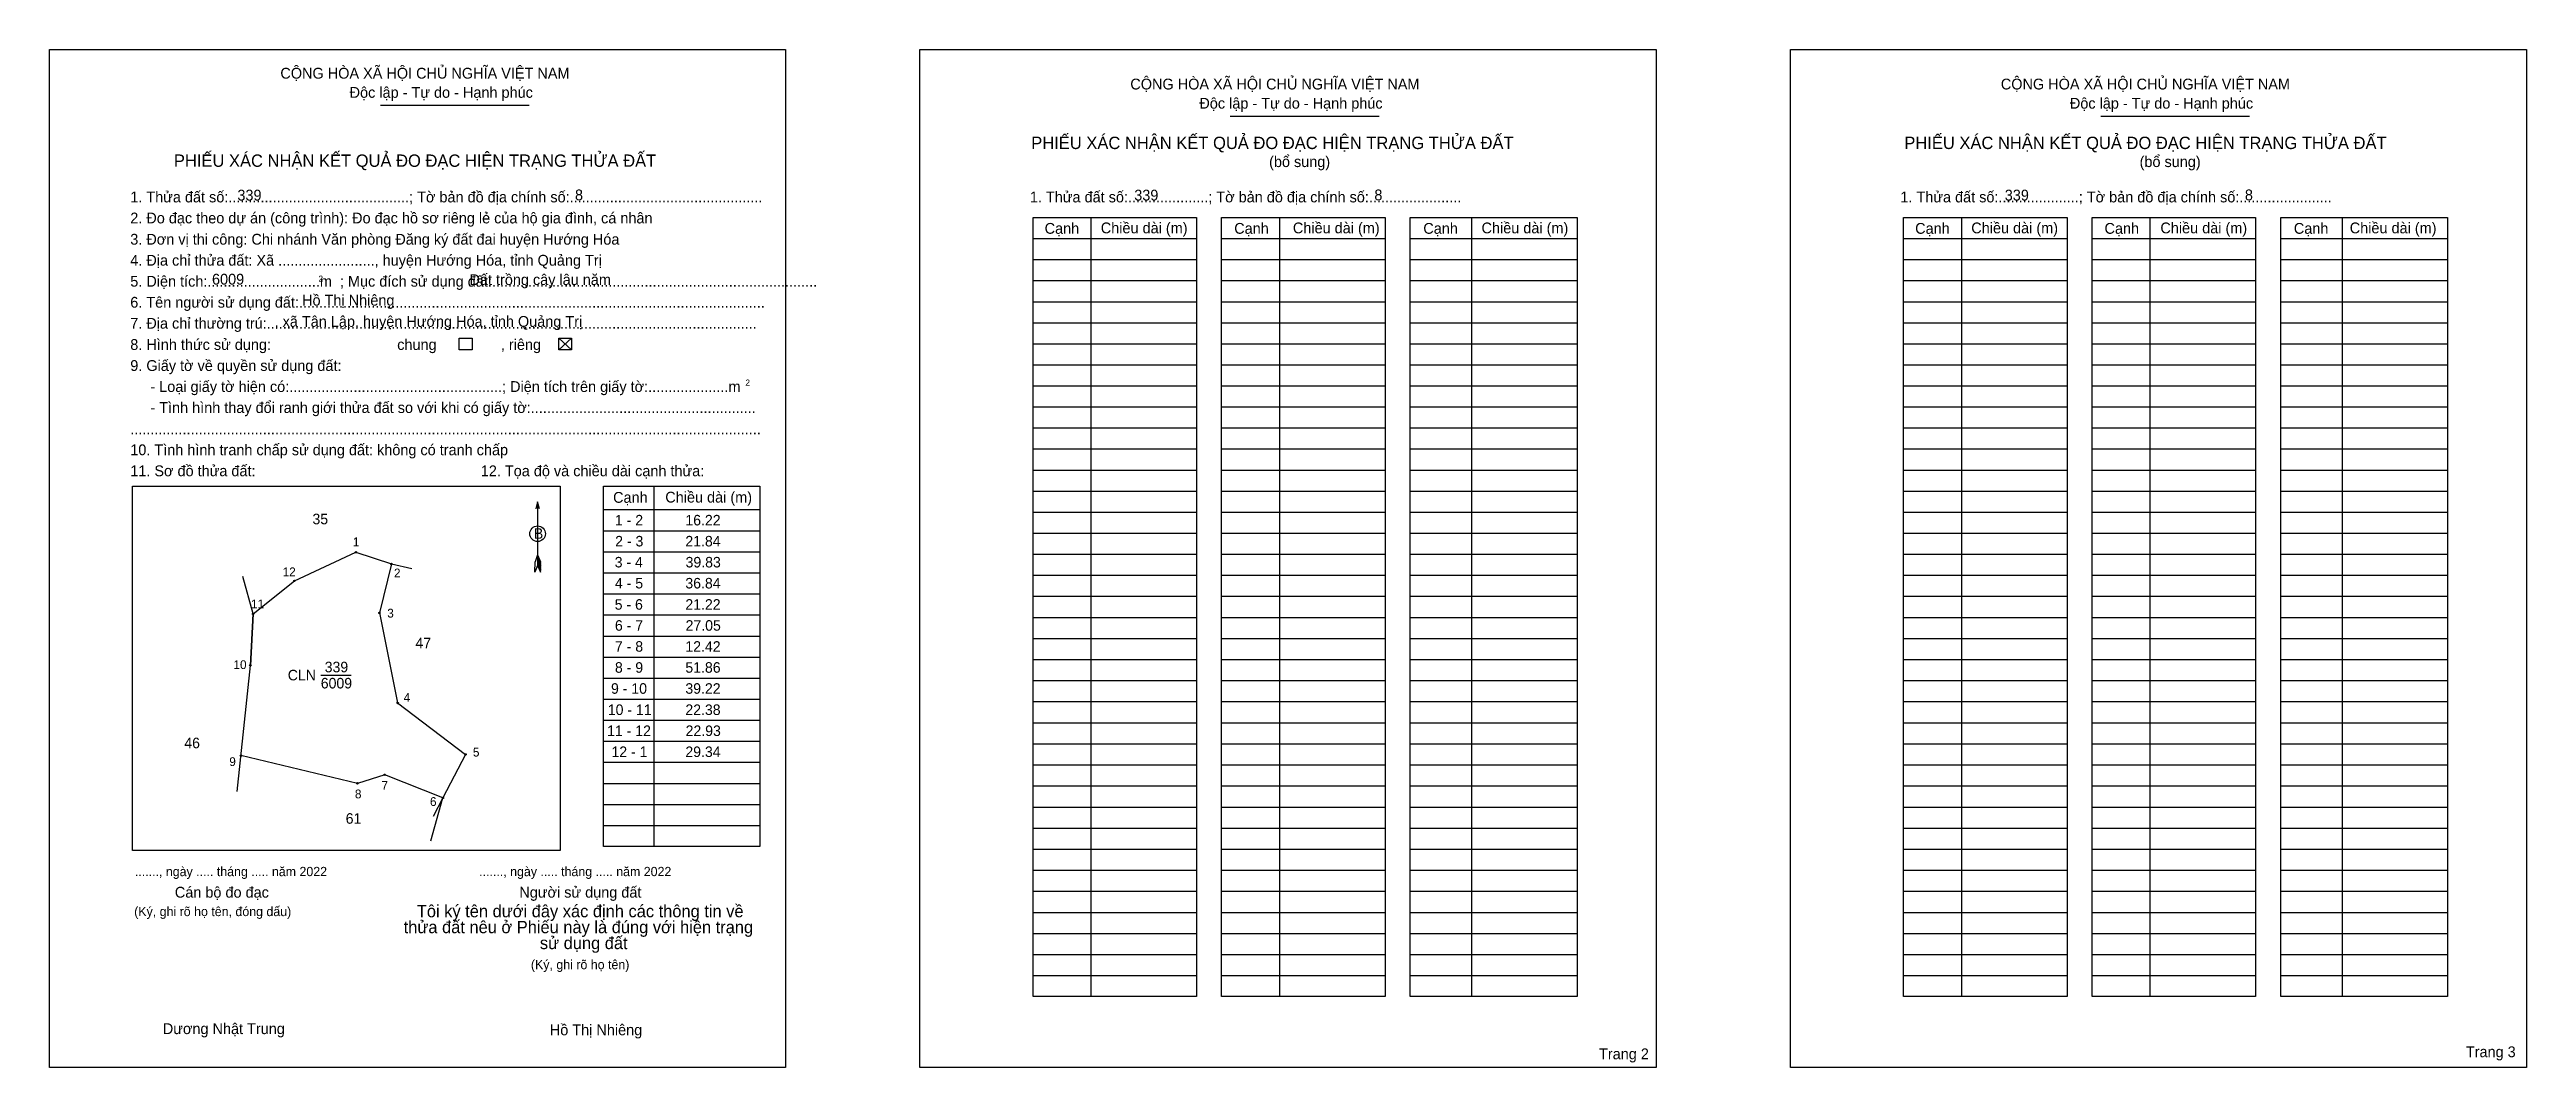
# Model space of a CAD drawing. Extents: x 544627 to 545700, y 1837489 to 1837930.
import ezdxf

# ---------------------------------------------------------------- set-up
doc = ezdxf.new("R2010")
doc.units = 0
for name, color, linetype in [('Level 1', 7, 'Continuous'), ('Level 10', 7, 'Continuous'), ('Level 11', 7, 'Continuous'), ('Level 13', 7, 'Continuous'), ('Level 2', 7, 'Continuous'), ('Level 25', 7, 'Continuous'), ('Level 27', 7, 'Continuous'), ('Level 36', 7, 'Continuous'), ('Level 48', 7, 'Continuous'), ('Level 50', 7, 'Continuous'), ('Level 52', 7, 'Continuous'), ('Level 55', 7, 'Continuous'), ('Level 6', 7, 'Continuous'), ('Level 9', 7, 'Continuous')]:
    doc.layers.add(name, color=color, linetype=linetype)

msp = doc.modelspace()

# ---------------------------------------------------------------- linework, layer by layer
at = {"layer": 'Level 1'}
for p, q in [((544627.4, 1837930.1), (544627.4, 1837930.1)), ((545004.4, 1837930.1), (545004.4, 1837930.1)), ((544770.7, 1837906), (544835.2, 1837906)), ((545138.8, 1837901.3), (545203.2, 1837901.3)), ((545515.8, 1837901.3), (545580.2, 1837901.3)), ((545078.4, 1837857.4), (545078.4, 1837520)), ((545160.1, 1837857.4), (545160.1, 1837520)), ((545243.3, 1837857.4), (545243.3, 1837520)), ((545455.4, 1837857.4), (545455.4, 1837520)), ((545537.1, 1837857.4), (545537.1, 1837520)), ((545620.3, 1837857.4), (545620.3, 1837520)), ((545053.4, 1837848.3), (545124.2, 1837848.3)), ((545053.4, 1837839.2), (545124.2, 1837839.2)), ((545135, 1837848.3), (545205.8, 1837848.3)), ((545135, 1837839.2), (545205.8, 1837839.2)), ((545216.7, 1837848.3), (545289, 1837848.3)), ((545216.7, 1837839.2), (545289, 1837839.2)), ((545430.3, 1837848.3), (545501.2, 1837848.3)), ((545430.3, 1837839.2), (545501.2, 1837839.2)), ((545512, 1837848.3), (545582.8, 1837848.3)), ((545512, 1837839.2), (545582.8, 1837839.2)), ((545593.7, 1837848.3), (545666, 1837848.3)), ((545593.7, 1837839.2), (545666, 1837839.2)), ((545053.4, 1837830.1), (545124.2, 1837830.1)), ((545135, 1837830.1), (545205.8, 1837830.1)), ((545216.7, 1837830.1), (545289, 1837830.1)), ((545430.3, 1837830.1), (545501.2, 1837830.1)), ((545512, 1837830.1), (545582.8, 1837830.1)), ((545593.7, 1837830.1), (545666, 1837830.1)), ((545053.4, 1837820.9), (545124.2, 1837820.9)), ((545135, 1837820.9), (545205.8, 1837820.9)), ((545216.7, 1837820.9), (545289, 1837820.9)), ((545430.3, 1837820.9), (545501.2, 1837820.9)), ((545512, 1837820.9), (545582.8, 1837820.9)), ((545593.7, 1837820.9), (545666, 1837820.9)), ((545053.4, 1837811.8), (545124.2, 1837811.8)), ((545135, 1837811.8), (545205.8, 1837811.8)), ((545216.7, 1837811.8), (545289, 1837811.8)), ((545430.3, 1837811.8), (545501.2, 1837811.8)), ((545512, 1837811.8), (545582.8, 1837811.8)), ((545593.7, 1837811.8), (545666, 1837811.8)), ((544848, 1837805.1), (544853.5, 1837800)), ((544848, 1837800), (544853.5, 1837805.1)), ((545053.4, 1837802.7), (545124.2, 1837802.7)), ((545135, 1837802.7), (545205.8, 1837802.7)), ((545216.7, 1837802.7), (545289, 1837802.7)), ((545430.3, 1837802.7), (545501.2, 1837802.7)), ((545512, 1837802.7), (545582.8, 1837802.7)), ((545593.7, 1837802.7), (545666, 1837802.7)), ((545053.4, 1837793.6), (545124.2, 1837793.6)), ((545053.4, 1837784.5), (545124.2, 1837784.5)), ((545135, 1837793.6), (545205.8, 1837793.6)), ((545135, 1837784.5), (545205.8, 1837784.5)), ((545216.7, 1837793.6), (545289, 1837793.6)), ((545216.7, 1837784.5), (545289, 1837784.5)), ((545430.3, 1837793.6), (545501.2, 1837793.6)), ((545430.3, 1837784.5), (545501.2, 1837784.5)), ((545512, 1837793.6), (545582.8, 1837793.6)), ((545512, 1837784.5), (545582.8, 1837784.5)), ((545593.7, 1837793.6), (545666, 1837793.6)), ((545593.7, 1837784.5), (545666, 1837784.5)), ((545053.4, 1837775.3), (545124.2, 1837775.3)), ((545135, 1837775.3), (545205.8, 1837775.3)), ((545216.7, 1837775.3), (545289, 1837775.3)), ((545430.3, 1837775.3), (545501.2, 1837775.3)), ((545512, 1837775.3), (545582.8, 1837775.3)), ((545593.7, 1837775.3), (545666, 1837775.3)), ((545053.4, 1837766.2), (545124.2, 1837766.2)), ((545135, 1837766.2), (545205.8, 1837766.2)), ((545216.7, 1837766.2), (545289, 1837766.2)), ((545430.3, 1837766.2), (545501.2, 1837766.2)), ((545512, 1837766.2), (545582.8, 1837766.2)), ((545593.7, 1837766.2), (545666, 1837766.2)), ((545053.4, 1837757.1), (545124.2, 1837757.1)), ((545135, 1837757.1), (545205.8, 1837757.1)), ((545216.7, 1837757.1), (545289, 1837757.1)), ((545430.3, 1837757.1), (545501.2, 1837757.1)), ((545512, 1837757.1), (545582.8, 1837757.1)), ((545593.7, 1837757.1), (545666, 1837757.1)), ((545053.4, 1837748), (545124.2, 1837748)), ((545135, 1837748), (545205.8, 1837748)), ((545216.7, 1837748), (545289, 1837748)), ((545430.3, 1837748), (545501.2, 1837748)), ((545512, 1837748), (545582.8, 1837748)), ((545593.7, 1837748), (545666, 1837748)), ((544663.3, 1837741), (544663.3, 1837741)), ((544838.8, 1837734.2), (544838.8, 1837706.6)), ((544867.3, 1837730.9), (544935, 1837730.9)), ((544889.2, 1837741), (544889.2, 1837584.9)), ((545053.4, 1837738.9), (545124.2, 1837738.9)), ((545135, 1837738.9), (545205.8, 1837738.9)), ((545216.7, 1837738.9), (545289, 1837738.9)), ((545430.3, 1837738.9), (545501.2, 1837738.9)), ((545512, 1837738.9), (545582.8, 1837738.9)), ((545593.7, 1837738.9), (545666, 1837738.9)), ((544867.3, 1837721.7), (544935, 1837721.7)), ((545053.4, 1837729.7), (545124.2, 1837729.7)), ((545053.4, 1837720.6), (545124.2, 1837720.6)), ((545135, 1837729.7), (545205.8, 1837729.7)), ((545135, 1837720.6), (545205.8, 1837720.6)), ((545216.7, 1837729.7), (545289, 1837729.7)), ((545216.7, 1837720.6), (545289, 1837720.6)), ((545430.3, 1837729.7), (545501.2, 1837729.7)), ((545430.3, 1837720.6), (545501.2, 1837720.6)), ((545512, 1837729.7), (545582.8, 1837729.7)), ((545512, 1837720.6), (545582.8, 1837720.6)), ((545593.7, 1837729.7), (545666, 1837729.7)), ((545593.7, 1837720.6), (545666, 1837720.6)), ((544838.8, 1837711.2), (544837.7, 1837708.3)), ((544838.8, 1837711.2), (544840, 1837708.3)), ((544838.8, 1837710.8), (544840, 1837707.9)), ((544838.8, 1837710.4), (544840, 1837707.5)), ((544838.8, 1837710), (544840, 1837707.1)), ((544838.8, 1837709.6), (544840, 1837706.7)), ((544838.8, 1837709.2), (544840, 1837706.3)), ((544867.3, 1837712.6), (544935, 1837712.6)), ((545053.4, 1837711.5), (545124.2, 1837711.5)), ((545135, 1837711.5), (545205.8, 1837711.5)), ((545216.7, 1837711.5), (545289, 1837711.5)), ((545430.3, 1837711.5), (545501.2, 1837711.5)), ((545512, 1837711.5), (545582.8, 1837711.5)), ((545593.7, 1837711.5), (545666, 1837711.5)), ((544837.6, 1837703.8), (544837.7, 1837708.3)), ((544838.8, 1837706.6), (544837.6, 1837703.8)), ((544838.8, 1837708.8), (544840, 1837705.9)), ((544838.8, 1837708.4), (544840, 1837705.5)), ((544838.8, 1837708), (544840, 1837705.1)), ((544838.8, 1837707.6), (544840, 1837704.7)), ((544838.8, 1837707.2), (544840.1, 1837704.3)), ((544838.8, 1837706.6), (544840.1, 1837703.8)), ((544840.1, 1837703.8), (544840, 1837708.3)), ((544867.3, 1837703.5), (544935, 1837703.5)), ((545053.4, 1837702.4), (545124.2, 1837702.4)), ((545135, 1837702.4), (545205.8, 1837702.4)), ((545216.7, 1837702.4), (545289, 1837702.4)), ((545430.3, 1837702.4), (545501.2, 1837702.4)), ((545512, 1837702.4), (545582.8, 1837702.4)), ((545593.7, 1837702.4), (545666, 1837702.4)), ((544867.3, 1837694.4), (544935, 1837694.4)), ((545053.4, 1837693.3), (545124.2, 1837693.3)), ((545135, 1837693.3), (545205.8, 1837693.3)), ((545216.7, 1837693.3), (545289, 1837693.3)), ((545430.3, 1837693.3), (545501.2, 1837693.3)), ((545512, 1837693.3), (545582.8, 1837693.3)), ((545593.7, 1837693.3), (545666, 1837693.3)), ((544867.3, 1837685.3), (544935, 1837685.3)), ((545053.4, 1837684.1), (545124.2, 1837684.1)), ((545135, 1837684.1), (545205.8, 1837684.1)), ((545216.7, 1837684.1), (545289, 1837684.1)), ((545430.3, 1837684.1), (545501.2, 1837684.1)), ((545512, 1837684.1), (545582.8, 1837684.1)), ((545593.7, 1837684.1), (545666, 1837684.1)), ((544867.3, 1837676.1), (544935, 1837676.1)), ((544867.3, 1837667), (544935, 1837667)), ((545053.4, 1837675), (545124.2, 1837675)), ((545135, 1837675), (545205.8, 1837675)), ((545216.7, 1837675), (545289, 1837675)), ((545430.3, 1837675), (545501.2, 1837675)), ((545512, 1837675), (545582.8, 1837675)), ((545593.7, 1837675), (545666, 1837675)), ((544867.3, 1837657.9), (544935, 1837657.9)), ((545053.4, 1837665.9), (545124.2, 1837665.9)), ((545053.4, 1837656.8), (545124.2, 1837656.8)), ((545135, 1837665.9), (545205.8, 1837665.9)), ((545135, 1837656.8), (545205.8, 1837656.8)), ((545216.7, 1837665.9), (545289, 1837665.9)), ((545216.7, 1837656.8), (545289, 1837656.8)), ((545430.3, 1837665.9), (545501.2, 1837665.9)), ((545430.3, 1837656.8), (545501.2, 1837656.8)), ((545512, 1837665.9), (545582.8, 1837665.9)), ((545512, 1837656.8), (545582.8, 1837656.8)), ((545593.7, 1837665.9), (545666, 1837665.9)), ((545593.7, 1837656.8), (545666, 1837656.8)), ((544867.3, 1837648.8), (544935, 1837648.8)), ((545053.4, 1837647.7), (545124.2, 1837647.7)), ((545135, 1837647.7), (545205.8, 1837647.7)), ((545216.7, 1837647.7), (545289, 1837647.7)), ((545430.3, 1837647.7), (545501.2, 1837647.7)), ((545512, 1837647.7), (545582.8, 1837647.7)), ((545593.7, 1837647.7), (545666, 1837647.7)), ((544867.3, 1837639.7), (544935, 1837639.7)), ((545053.4, 1837638.5), (545124.2, 1837638.5)), ((545135, 1837638.5), (545205.8, 1837638.5)), ((545216.7, 1837638.5), (545289, 1837638.5)), ((545430.3, 1837638.5), (545501.2, 1837638.5)), ((545512, 1837638.5), (545582.8, 1837638.5)), ((545593.7, 1837638.5), (545666, 1837638.5)), ((544867.3, 1837630.5), (544935, 1837630.5)), ((545053.4, 1837629.4), (545124.2, 1837629.4)), ((545135, 1837629.4), (545205.8, 1837629.4)), ((545216.7, 1837629.4), (545289, 1837629.4)), ((545430.3, 1837629.4), (545501.2, 1837629.4)), ((545512, 1837629.4), (545582.8, 1837629.4)), ((545593.7, 1837629.4), (545666, 1837629.4)), ((544867.3, 1837621.4), (544935, 1837621.4)), ((545053.4, 1837620.3), (545124.2, 1837620.3)), ((545135, 1837620.3), (545205.8, 1837620.3)), ((545216.7, 1837620.3), (545289, 1837620.3)), ((545430.3, 1837620.3), (545501.2, 1837620.3)), ((545512, 1837620.3), (545582.8, 1837620.3)), ((545593.7, 1837620.3), (545666, 1837620.3)), ((544867.3, 1837612.3), (544935, 1837612.3)), ((544867.3, 1837603.2), (544935, 1837603.2)), ((545053.4, 1837611.2), (545124.2, 1837611.2)), ((545053.4, 1837602), (545124.2, 1837602)), ((545135, 1837611.2), (545205.8, 1837611.2)), ((545135, 1837602), (545205.8, 1837602)), ((545216.7, 1837611.2), (545289, 1837611.2)), ((545216.7, 1837602), (545289, 1837602)), ((545430.3, 1837611.2), (545501.2, 1837611.2)), ((545430.3, 1837602), (545501.2, 1837602)), ((545512, 1837611.2), (545582.8, 1837611.2)), ((545512, 1837602), (545582.8, 1837602)), ((545593.7, 1837611.2), (545666, 1837611.2)), ((545593.7, 1837602), (545666, 1837602)), ((544867.3, 1837594), (544935, 1837594)), ((545053.4, 1837592.9), (545124.2, 1837592.9)), ((545135, 1837592.9), (545205.8, 1837592.9)), ((545216.7, 1837592.9), (545289, 1837592.9)), ((545430.3, 1837592.9), (545501.2, 1837592.9)), ((545512, 1837592.9), (545582.8, 1837592.9)), ((545593.7, 1837592.9), (545666, 1837592.9)), ((544848.6, 1837583.2), (544848.6, 1837583.2)), ((545053.4, 1837583.8), (545124.2, 1837583.8)), ((545135, 1837583.8), (545205.8, 1837583.8)), ((545216.7, 1837583.8), (545289, 1837583.8)), ((545430.3, 1837583.8), (545501.2, 1837583.8)), ((545512, 1837583.8), (545582.8, 1837583.8)), ((545593.7, 1837583.8), (545666, 1837583.8)), ((545053.4, 1837574.7), (545124.2, 1837574.7)), ((545135, 1837574.7), (545205.8, 1837574.7)), ((545216.7, 1837574.7), (545289, 1837574.7)), ((545430.3, 1837574.7), (545501.2, 1837574.7)), ((545512, 1837574.7), (545582.8, 1837574.7)), ((545593.7, 1837574.7), (545666, 1837574.7)), ((545053.4, 1837565.6), (545124.2, 1837565.6)), ((545135, 1837565.6), (545205.8, 1837565.6)), ((545216.7, 1837565.6), (545289, 1837565.6)), ((545430.3, 1837565.6), (545501.2, 1837565.6)), ((545512, 1837565.6), (545582.8, 1837565.6)), ((545593.7, 1837565.6), (545666, 1837565.6)), ((545053.4, 1837556.4), (545124.2, 1837556.4)), ((545135, 1837556.4), (545205.8, 1837556.4)), ((545216.7, 1837556.4), (545289, 1837556.4)), ((545430.3, 1837556.4), (545501.2, 1837556.4)), ((545512, 1837556.4), (545582.8, 1837556.4)), ((545593.7, 1837556.4), (545666, 1837556.4)), ((545053.4, 1837547.3), (545124.2, 1837547.3)), ((545053.4, 1837538.2), (545124.2, 1837538.2)), ((545135, 1837547.3), (545205.8, 1837547.3)), ((545135, 1837538.2), (545205.8, 1837538.2)), ((545216.7, 1837547.3), (545289, 1837547.3)), ((545216.7, 1837538.2), (545289, 1837538.2)), ((545430.3, 1837547.3), (545501.2, 1837547.3)), ((545430.3, 1837538.2), (545501.2, 1837538.2)), ((545512, 1837547.3), (545582.8, 1837547.3)), ((545512, 1837538.2), (545582.8, 1837538.2)), ((545593.7, 1837547.3), (545666, 1837547.3)), ((545593.7, 1837538.2), (545666, 1837538.2)), ((545053.4, 1837529.1), (545124.2, 1837529.1)), ((545135, 1837529.1), (545205.8, 1837529.1)), ((545216.7, 1837529.1), (545289, 1837529.1)), ((545430.3, 1837529.1), (545501.2, 1837529.1)), ((545512, 1837529.1), (545582.8, 1837529.1)), ((545593.7, 1837529.1), (545666, 1837529.1)), ((544946.2, 1837489.3), (544946.2, 1837489.3)), ((545323.2, 1837489.3), (545323.2, 1837489.3))]:
    msp.add_line(p, q, dxfattribs=at)
for points in [[(545053.4, 1837857.4), (545124.2, 1837857.4), (545124.2, 1837520), (545053.4, 1837520)], [(545135, 1837857.4), (545205.8, 1837857.4), (545205.8, 1837520), (545135, 1837520)], [(545216.7, 1837857.4), (545289, 1837857.4), (545289, 1837520), (545216.7, 1837520)], [(545430.3, 1837857.4), (545501.2, 1837857.4), (545501.2, 1837520), (545430.3, 1837520)], [(545512, 1837857.4), (545582.8, 1837857.4), (545582.8, 1837520), (545512, 1837520)], [(545593.7, 1837857.4), (545666, 1837857.4), (545666, 1837520), (545593.7, 1837520)], [(544663.3, 1837741), (544848.6, 1837741), (544848.6, 1837583.2), (544663.3, 1837583.2)], [(544867.3, 1837741), (544935, 1837741), (544935, 1837584.9), (544867.3, 1837584.9)]]:
    msp.add_lwpolyline(points, close=True, dxfattribs=at)
msp.add_lwpolyline([(544839.6, 1837731.2), (544838.8, 1837734.2), (544838.1, 1837731.2)], dxfattribs=at)
msp.add_circle((544838.8, 1837720.4), 3.37, dxfattribs=at)
at = {"layer": 'Level 10'}
for p, q in [((544733.5, 1837700), (544760.1, 1837712.4)), ((544760.1, 1837712.4), (544775.5, 1837707.3)), ((544715.6, 1837685.7), (544733.5, 1837700)), ((544775.5, 1837707.3), (544770.3, 1837686.1)), ((544714.4, 1837663.4), (544715.6, 1837685.7)), ((544770.3, 1837686.1), (544778.2, 1837647.1)), ((544708.7, 1837608.7), (544714.4, 1837663.4)), ((544778.2, 1837647.1), (544807.6, 1837624.8)), ((544760.8, 1837612.3), (544710.3, 1837624.3)), ((544807.6, 1837624.8), (544797.8, 1837606)), ((544772.6, 1837616), (544760.8, 1837612.3)), ((544797.8, 1837606), (544772.6, 1837616))]:
    msp.add_line(p, q, dxfattribs=at)
at = {"layer": 'Level 11'}
for centre in [(544760.1, 1837712.4), (544733.5, 1837700), (544775.5, 1837707.3), (544715.6, 1837685.7), (544770.3, 1837686.1), (544714.4, 1837663.4), (544714.4, 1837663.4), (544778.2, 1837647.1), (544710.3, 1837624.3), (544807.6, 1837624.8), (544760.8, 1837612.3), (544772.6, 1837616), (544797.8, 1837606)]:
    msp.add_circle(centre, 0.304, dxfattribs=at)
at = {"layer": 'Level 2'}
for points in [[(544627.4, 1837930.1), (544946.2, 1837930.1), (544946.2, 1837489.3), (544627.4, 1837489.3)], [(545004.4, 1837930.1), (545323.2, 1837930.1), (545323.2, 1837489.3), (545004.4, 1837489.3)], [(545381.4, 1837930.1), (545700.1, 1837930.1), (545700.1, 1837489.3), (545381.4, 1837489.3)]]:
    msp.add_lwpolyline(points, close=True, dxfattribs=at)
at = {"layer": 'Level 25'}
msp.add_line((544715.6, 1837685.7), (544714.4, 1837663.4), dxfattribs=at)
at = {"layer": 'Level 27'}
for p, q in [((544715.6, 1837685.7), (544711.2, 1837701.9)), ((544775.5, 1837707.3), (544784.4, 1837705.4)), ((544797.8, 1837606), (544793.6, 1837597.9))]:
    msp.add_line(p, q, dxfattribs=at)
at = {"layer": 'Level 50'}
for points in [[(544804.9, 1837805.1), (544810.4, 1837805.1), (544810.4, 1837800), (544804.9, 1837800)], [(544848, 1837805.1), (544853.5, 1837805.1), (544853.5, 1837800), (544848, 1837800)]]:
    msp.add_lwpolyline(points, close=True, dxfattribs=at)
at = {"layer": 'Level 9'}
for p, q in [((544744.9, 1837659.2), (544758.1, 1837659.2)), ((544792.6, 1837587.4), (544797.8, 1837606))]:
    msp.add_line(p, q, dxfattribs=at)

# ---------------------------------------------------------------- texts
at = {"layer": 'Level 1'}
for s, height, p in [('CỘNG HÒA XÃ HỘI CHỦ NGHĨA VIỆT NAM', 4.682, (544727.4, 1837917.5)), ('Độc lập - Tự do - Hạnh phúc', 4.682, (544757.4, 1837909.2)), ('CỘNG HÒA XÃ HỘI CHỦ NGHĨA VIỆT NAM', 4.682, (545095.5, 1837912.8)), ('CỘNG HÒA XÃ HỘI CHỦ NGHĨA VIỆT NAM', 4.682, (545472.5, 1837912.8)), ('Độc lập - Tự do - Hạnh phúc', 4.682, (545125.4, 1837904.5)), ('Độc lập - Tự do - Hạnh phúc', 4.682, (545502.4, 1837904.5)), ('PHIẾU XÁC NHẬN KẾT QUẢ ĐO ĐẠC HIỆN TRẠNG THỬA ĐẤT', 5.351, (545052.6, 1837887)), ('PHIẾU XÁC NHẬN KẾT QUẢ ĐO ĐẠC HIỆN TRẠNG THỬA ĐẤT', 5.351, (545430.7, 1837887)), ('PHIẾU XÁC NHẬN KẾT QUẢ ĐO ĐẠC HIỆN TRẠNG THỬA ĐẤT', 5.351, (544681.3, 1837879.3)), ('(bổ sung)', 4.68, (545155.6, 1837879.2)), ('(bổ sung)', 4.68, (545532.6, 1837879.2)), ('2. Đo đạc theo dự án (công trình): Đo đạc hồ sơ riêng lẻ của hộ gia đình, cá nhân', 4.682, (544662.4, 1837854.8)), ('1. Thửa đất số:.............................................; Tờ bản đồ địa chính số:................................................', 4.6818, (544662.4, 1837863.9)), ('1. Thửa đất số:....................; Tờ bản đồ địa chính số:.......................', 4.682, (545052, 1837863.9)), ('1. Thửa đất số:....................; Tờ bản đồ địa chính số:.......................', 4.682, (545429, 1837863.9)), ('3. Đơn vị thi công: Chi nhánh Văn phòng Đăng ký đất đai huyện Hướng Hóa', 4.682, (544662.4, 1837845.6)), ('Cạnh', 4.68, (545058.4, 1837850.3)), ('Chiều dài (m)', 4.682, (545082.7, 1837850.5)), ('Cạnh', 4.68, (545140.5, 1837850.3)), ('Chiều dài (m)', 4.682, (545165.9, 1837850.5)), ('Cạnh', 4.68, (545222.4, 1837850.3)), ('Chiều dài (m)', 4.682, (545247.6, 1837850.5)), ('Cạnh', 4.68, (545435.4, 1837850.3)), ('Chiều dài (m)', 4.682, (545459.7, 1837850.5)), ('Cạnh', 4.68, (545517.4, 1837850.3)), ('Chiều dài (m)', 4.682, (545541.6, 1837850.5)), ('Cạnh', 4.68, (545599.4, 1837850.3)), ('Chiều dài (m)', 4.682, (545623.6, 1837850.5)), ('4. Địa chỉ thửa đất: Xã ........................, huyện Hướng Hóa, tỉnh Quảng Trị', 4.682, (544662.4, 1837836.5)), ('5. Diện tích:............................m  ; Mục đích sử dụng đất:.................................................................................', 4.6818, (544662.4, 1837827.4)), ('2', 2.68, (544743.9, 1837829.5)), ('6. Tên người sử dụng đất:....................................................................................................................', 4.6818, (544662.4, 1837818.3)), ('7. Địa chỉ thường trú:..........................................................................................................................', 4.6818, (544662.4, 1837809.2)), ('9. Giấy tờ về quyền sử dụng đất:', 4.682, (544662.4, 1837790.9)), ('chung                , riêng', 4.682, (544778, 1837800)), ('     - Loại giấy tờ hiện có:.....................................................; Diện tích trên giấy tờ:....................m', 4.6818, (544662.4, 1837781.8)), ('2', 2.68, (544928.8, 1837784.5)), ('     - Tình hình thay đổi ranh giới thửa đất so với khi có giấy tờ:........................................................', 4.6818, (544662.4, 1837772.7)), ('.............................................................................................................................................................', 4.6818, (544662.4, 1837763.5)), ('10. Tình hình tranh chấp sử dụng đất: không có tranh chấp', 4.682, (544662.4, 1837754.4)), ('11. Sơ đồ thửa đất:', 4.682, (544662.4, 1837745.3)), ('12. Tọa độ và chiều dài cạnh thửa:', 4.682, (544814.2, 1837745.3)), ('Cạnh', 4.68, (544871.5, 1837733.8)), ('Chiều dài (m)', 4.682, (544894.1, 1837733.9)), ('B', 4.56, (544837.2, 1837718.2)), ('......., ngày ..... tháng ..... năm 2022', 4.013, (544664.4, 1837572.1)), ('......., ngày ..... tháng ..... năm 2022', 4.013, (544813.5, 1837572.1)), ('(Ký, ghi rõ họ tên, đóng dấu)', 4.013, (544664.1, 1837554.8)), ('Cán bộ đo đạc', 4.682, (544681.7, 1837562.8)), ('Tôi ký tên dưới đây xác định các thông tin về', 5.32, (544786.5, 1837554.3)), ('Người sử dụng đất', 4.682, (544830.9, 1837562.8)), ('thửa đất nêu ở Phiếu này là đúng với hiện trạng', 5.32, (544780.8, 1837547.4)), ('sử dụng đất', 5.32, (544839.8, 1837540.5)), ('(Ký, ghi rõ họ tên)', 4.013, (544835.9, 1837531.8)), ('Dương Nhật Trung', 4.682, (544676.5, 1837503.7)), ('Trang 2', 4.68, (545298.5, 1837492.8)), ('Trang 3', 4.68, (545673.9, 1837493.7))]:
    msp.add_text(s, height=height, dxfattribs=at).set_placement(p)
at = {"layer": 'Level 13'}
for s, p in [('CLN', (544730.6, 1837656.9)), ('6009', (544744.9, 1837653.4)), ('339', (544746.6, 1837660.4))]:
    msp.add_text(s, height=4.56, dxfattribs=at).set_placement(p)
at = {"layer": 'Level 36'}
for s, p in [('35', (544741.3, 1837724.5)), ('47', (544785.9, 1837670.8)), ('46', (544685.8, 1837627.5)), ('61', (544755.7, 1837594.8))]:
    msp.add_text(s, height=4.56, dxfattribs=at).set_placement(p)
at = {"layer": 'Level 48'}
msp.add_text('8. Hình thức sử dụng:', height=4.682, dxfattribs=at).set_placement((544662.4, 1837800))
at = {"layer": 'Level 52'}
for s, p in [('1 - 2', (544872.3, 1837724)), ('16.22', (544902.8, 1837724)), ('3 - 4', (544872.2, 1837705.8)), ('2 - 3', (544872.4, 1837714.9)), ('21.84', (544902.8, 1837714.9)), ('39.83', (544902.9, 1837705.8)), ('4 - 5', (544872.3, 1837696.7)), ('36.84', (544902.8, 1837696.7)), ('5 - 6', (544872.2, 1837687.5)), ('21.22', (544902.8, 1837687.5)), ('6 - 7', (544872.3, 1837678.4)), ('27.05', (544902.9, 1837678.4)), ('7 - 8', (544872.3, 1837669.3)), ('12.42', (544902.8, 1837669.3)), ('9 - 10', (544870.6, 1837651.1)), ('8 - 9', (544872.3, 1837660.2)), ('51.86', (544902.8, 1837660.2)), ('39.22', (544902.8, 1837651.1)), ('10 - 11', (544869.2, 1837641.9)), ('22.38', (544902.8, 1837641.9)), ('11 - 12', (544868.9, 1837632.8)), ('22.93', (544902.9, 1837632.8)), ('12 - 1', (544870.8, 1837623.7)), ('29.34', (544902.8, 1837623.7))]:
    msp.add_text(s, height=4.56, dxfattribs=at).set_placement(p)
at = {"layer": 'Level 55'}
for s, p in [('1', (544760, 1837712.4)), ('12', (544733.4, 1837700)), ('2', (544775.4, 1837707.3)), ('11', (544715.5, 1837685.7)), ('3', (544770.2, 1837686.1)), ('10', (544714.3, 1837663.4)), ('4', (544778.2, 1837647.1)), ('9', (544710.3, 1837624.3)), ('5', (544807.5, 1837624.8)), ('7', (544772.6, 1837616)), ('8', (544760.7, 1837612.3)), ('6', (544797.7, 1837606))]:
    msp.add_text(s, height=0.152, dxfattribs=at).set_placement(p)
at = {"layer": 'Level 6'}
for s, height, p in [('339', 4.68, (544708.8, 1837864.7)), ('8', 4.68, (544855, 1837864.8)), ('339', 4.68, (545097.2, 1837864.7)), ('8', 4.68, (545201.2, 1837864.8)), ('339', 4.68, (545474.2, 1837864.7)), ('8', 4.68, (545578.2, 1837864.8)), ('6009', 4.68, (544697.8, 1837828.3)), ('Đất trồng cây lâu năm', 4.682, (544809.3, 1837828.1)), ('Hồ Thị Nhiêng', 4.682, (544736.8, 1837819.2)), (', xã Tân Lập, huyện Hướng Hóa, tỉnh Quảng Trị', 4.682, (544724.9, 1837810)), ('Hồ Thị Nhiêng', 4.682, (544844.1, 1837503.2))]:
    msp.add_text(s, height=height, dxfattribs=at).set_placement(p)
at = {"layer": 'Level 9'}
for s, p in [('1', (544758.8, 1837715)), ('12', (544728.4, 1837702)), ('2', (544776.6, 1837701.5)), ('11', (544714.7, 1837688.1)), ('3', (544773.7, 1837684.1)), ('10', (544707.1, 1837661.8)), ('4', (544780.8, 1837647.6)), ('9', (544705.3, 1837619.8)), ('5', (544810.8, 1837623.9)), ('7', (544771.2, 1837609.5)), ('8', (544759.7, 1837605.8)), ('6', (544792.2, 1837602.5))]:
    msp.add_text(s, height=3.8, dxfattribs=at).set_placement(p)

doc.saveas('drawing.dxf')
